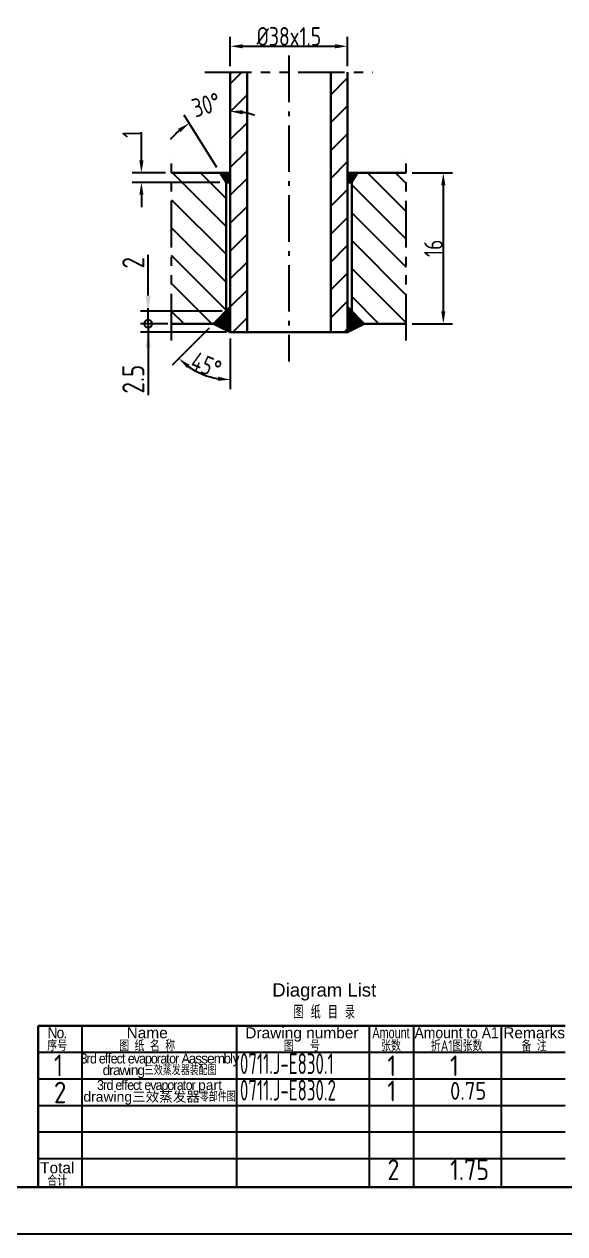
# Model space of a CAD drawing. Extents: x 25064 to 67879, y 10 to 12625.
# Drawn here: x 55062 to 56805, y 10 to 3906 of the extents above; entities that cross this region are included whole.
import ezdxf

# ---------------------------------------------------------------- set-up
doc = ezdxf.new("R2010")
doc.units = 0
for name, pattern in [('CENTER', [1.875, 1.25, -0.25, 0.125, -0.25]), ('CENTER1', [0.75, 0.5, -0.1, 0.05, -0.1]), ('PHANTOM2', [1, 0.5, -0.1, 0.1, -0.1, 0.1, -0.1])]:
    doc.linetypes.add(name, pattern=pattern)
doc.layers.get('0').update_dxf_attribs({"linetype": 'CONTINUOUS'})
doc.layers.get('DEFPOINTS').update_dxf_attribs({"linetype": 'CONTINUOUS'})
for name, color, linetype in [('1', 2, 'CONTINUOUS'), ('4', 3, 'CENTER1'), ('TEXT', 2, 'CONTINUOUS'), ('中心线', 3, 'CENTER'), ('图层1', 2, 'CONTINUOUS'), ('细实线', 7, 'CONTINUOUS')]:
    doc.layers.add(name, color=color, linetype=linetype)
doc.layers.add('2', color=1, linetype='CONTINUOUS', lineweight=30)
doc.layers.add('标注线', color=2, linetype='CONTINUOUS', lineweight=18)
doc.styles.add('GB', font='gbenor.shx', dxfattribs={"width": 0.9, "bigfont": 'gbcbig.shx'})
doc.styles.add('样式 1', font='gbenor.shx', dxfattribs={"bigfont": 'gbcbig.shx'})
doc.dimstyles.new('ISO-25', dxfattribs={"dimscale": 10, "dimtxt": 2.5, "dimasz": 2.5, "dimexe": 1.25, "dimexo": 0.625, "dimtad": 1, "dimtxsty": 'Standard', "dimcen": 2.5, "dimadec": 0, "dimazin": 0, "dimtfac": 1, "dimtmove": 0, "dimatfit": 3, "dimfxl": 0, "dimarcsym": 0})
doc.dimstyles.get("Standard").update_dxf_attribs({"dimtxt": 0.18, "dimasz": 0.18, "dimexe": 0.18, "dimexo": 0.0625, "dimgap": 0.09, "dimtad": 0, "dimtih": 1, "dimtoh": 1, "dimdec": 4, "dimzin": 0, "dimdsep": 46, "dimtxsty": 'Standard', "dimcen": 0.09, "dimadec": 0, "dimazin": 0, "dimtfac": 1, "dimtdec": 4, "dimtofl": 0, "dimtmove": 0, "dimatfit": 3, "dimfxl": 0, "dimtolj": 1, "dimtzin": 0, "dimarcsym": 0})

# ---------------------------------------------------------------- blocks, each defined once
blk = doc.blocks.new('*D312')
at = {"layer": 'DEFPOINTS', "color": 0}
for p in [(55439.7, 3396.5), (55537.2, 3427.1), (55712.7, 3396.5)]:
    blk.add_point(p, dxfattribs=at)
at = {"layer": '细实线', "color": 0, "lineweight": -2}
for p, q in [((55439.7, 3467.1), (55439.7, 3557.8)), ((55517.2, 3427.1), (55409.7, 3427.1)), ((55692.7, 3396.5), (55409.7, 3396.5)), ((55439.7, 3356.5), (55439.7, 3316.5))]:
    blk.add_line(p, q, dxfattribs=at)
at = {"layer": '细实线', "color": 0}
for points in [[(55433.1, 3467.1), (55446.4, 3467.1), (55439.7, 3427.1)], [(55433.1, 3356.5), (55446.4, 3356.5), (55439.7, 3396.5)]]:
    blk.add_solid(points, dxfattribs=at)
at = {"layer": '细实线', "color": 0, "insert": (55407.9, 3551.5), "char_height": 60, "attachment_point": 5, "rotation": 90, "style": 'GB'}
blk.add_mtext('\\A1;1', dxfattribs=at)
blk = doc.blocks.new('*D313')
at = {"layer": 'DEFPOINTS', "color": 0}
for p in [(55726.2, 3751.1), (55680, 3620.9), (55694, 3427.1), (55707.5, 3405.5), (55726.2, 3386.6)]:
    blk.add_point(p, dxfattribs=at)
at = {"layer": '细实线', "color": 0, "lineweight": -2}
blk.add_line((55683.4, 3444.1), (55578, 3612.7), dxfattribs=at)
for start, end in [(71.6193, 80.8096), (131.1959, 140.3863)]:
    blk.add_arc((55726.2, 3375.6), 249.6, start, end, dxfattribs=at)
at = {"layer": '细实线', "color": 0}
for points in [[(55765.6, 3615.4), (55766.6, 3628.7), (55726.2, 3625.3)], [(55557.8, 3568.8), (55565.8, 3558.1), (55593.9, 3587.3)]]:
    blk.add_solid(points, dxfattribs=at)
at = {"layer": '细实线', "color": 0, "insert": (55648.6, 3646.1), "char_height": 60, "attachment_point": 5, "rotation": 16.0028, "style": 'GB'}
blk.add_mtext('\\A1;30%%D', dxfattribs=at)
blk = doc.blocks.new('_DotSmall')
at = {"color": 0, "linetype": 'ByBlock', "const_width": 0.5}
blk.add_lwpolyline([(-0.0625, 0, 1), (0.0625, 0, 1)], format="xyb", close=True, dxfattribs=at)
blk = doc.blocks.new('*D314')
at = {"layer": '1', "color": 0, "lineweight": -2}
for p, q in [((55461.5, 3031.6), (55461.5, 3163)), ((55700.2, 2981.6), (55436.5, 2981.6)), ((55461.5, 2941.1), (55461.5, 2981.6)), ((55524.7, 2941.1), (55436.5, 2941.1)), ((55461.5, 2941.1), (55461.5, 2841.1))]:
    blk.add_line(p, q, dxfattribs=at)
at = {"layer": '1', "color": 0}
blk.add_solid([(55453.1, 3031.6), (55469.8, 3031.6), (55461.5, 2981.6)], dxfattribs=at)
at = {"layer": 'DEFPOINTS', "color": 0}
for p in [(55712.7, 2981.6), (55461.5, 2941.1), (55537.2, 2941.1)]:
    blk.add_point(p, dxfattribs=at)
at = {"layer": '1', "color": 0, "lineweight": -2, "xscale": 50, "yscale": 50, "zscale": 50, "rotation": 90}
blk.add_blockref('_DotSmall', (55461.5, 2941.1), dxfattribs=at)
at = {"layer": '1', "color": 0, "insert": (55413.5, 3137.5), "char_height": 71, "attachment_point": 5, "rotation": 90, "style": 'GB'}
blk.add_mtext('2', dxfattribs=at)
blk = doc.blocks.new('*D315')
at = {"layer": '1', "color": 0, "lineweight": -2}
for p, q in [((55461.5, 2941.1), (55461.5, 2991.1)), ((55524.7, 2941.1), (55436.5, 2941.1)), ((55461.5, 2941.1), (55461.5, 2914.1)), ((55713.7, 2914.1), (55436.5, 2914.1)), ((55461.5, 2864.1), (55461.5, 2711))]:
    blk.add_line(p, q, dxfattribs=at)
at = {"layer": '1', "color": 0}
blk.add_solid([(55453.1, 2864.1), (55469.8, 2864.1), (55461.5, 2914.1)], dxfattribs=at)
at = {"layer": 'DEFPOINTS', "color": 0}
for p in [(55537.2, 2941.1), (55461.5, 2914.1), (55726.2, 2914.1)]:
    blk.add_point(p, dxfattribs=at)
at = {"layer": '1', "color": 0, "lineweight": -2, "xscale": 50, "yscale": 50, "zscale": 50, "rotation": 270}
blk.add_blockref('_DotSmall', (55461.5, 2941.1), dxfattribs=at)
at = {"layer": '1', "color": 0, "insert": (55413.5, 2762.6), "char_height": 71, "attachment_point": 5, "rotation": 90, "style": 'GB'}
blk.add_mtext('2.5', dxfattribs=at)
blk = doc.blocks.new('*D316')
at = {"layer": 'DEFPOINTS', "color": 0}
for p in [(55726.2, 2995.1), (55672.2, 2941.1), (55726.2, 2941.1), (55726.2, 2914.1), (55609, 2792.1)]:
    blk.add_point(p, dxfattribs=at)
at = {"layer": '细实线', "color": 0, "lineweight": -2}
for p, q in [((55658.1, 2927), (55539.2, 2808.1)), ((55726.2, 2894.1), (55726.2, 2730.7))]:
    blk.add_line(p, q, dxfattribs=at)
blk.add_arc((55726.2, 2995.1), 234.5, 234.7868, 260.2132, dxfattribs=at)
at = {"layer": '细实线', "color": 0}
for points in [[(55586.7, 2798.5), (55595.3, 2808.7), (55560.4, 2829.4)], [(55686.9, 2770.7), (55685.8, 2757.4), (55726.2, 2760.7)]]:
    blk.add_solid(points, dxfattribs=at)
at = {"layer": '细实线', "color": 0, "insert": (55648.7, 2807.9), "char_height": 60, "attachment_point": 5, "rotation": 337.5, "style": 'GB'}
blk.add_mtext('\\A1;45°', dxfattribs=at)
blk = doc.blocks.new('*D310')
at = {"layer": 'DEFPOINTS', "color": 0}
for p in [(56104.2, 3834.8), (55726.2, 3751.1), (56104.2, 3751.1)]:
    blk.add_point(p, dxfattribs=at)
at = {"layer": '细实线', "color": 0, "lineweight": -2}
for p, q in [((55726.2, 3771.1), (55726.2, 3864.8)), ((56104.2, 3771.1), (56104.2, 3864.8)), ((55766.2, 3834.8), (56064.2, 3834.8))]:
    blk.add_line(p, q, dxfattribs=at)
at = {"layer": '细实线', "color": 0}
for points in [[(55766.2, 3841.4), (55766.2, 3828.1), (55726.2, 3834.8)], [(56064.2, 3841.4), (56064.2, 3828.1), (56104.2, 3834.8)]]:
    blk.add_solid(points, dxfattribs=at)
at = {"layer": '细实线', "color": 0, "insert": (55915.2, 3866.6), "char_height": 60, "attachment_point": 5, "style": 'GB'}
blk.add_mtext('\\A1;%%C38x1.5', dxfattribs=at)
blk = doc.blocks.new('*D311')
at = {"layer": 'DEFPOINTS', "color": 0}
for p in [(56293.2, 3427.1), (56293.2, 2941.1), (56413.2, 2941.1)]:
    blk.add_point(p, dxfattribs=at)
at = {"layer": '细实线', "color": 0, "lineweight": -2}
for p, q in [((56313.2, 3427.1), (56443.2, 3427.1)), ((56413.2, 3387.1), (56413.2, 2981.1)), ((56313.2, 2941.1), (56443.2, 2941.1))]:
    blk.add_line(p, q, dxfattribs=at)
at = {"layer": '细实线', "color": 0}
for points in [[(56406.5, 3387.1), (56419.9, 3387.1), (56413.2, 3427.1)], [(56406.5, 2981.1), (56419.9, 2981.1), (56413.2, 2941.1)]]:
    blk.add_solid(points, dxfattribs=at)
at = {"layer": '细实线', "color": 0, "insert": (56381.4, 3184.1), "char_height": 60, "attachment_point": 5, "rotation": 90, "style": 'GB'}
blk.add_mtext('\\A1;16', dxfattribs=at)

msp = doc.modelspace()

# ---------------------------------------------------------------- hatches: boundary and pattern name
at = {"layer": '1'}
h = msp.add_hatch(dxfattribs=at)
h.set_pattern_fill('ANSI31', color=256, scale=20, style=0)
h.set_pattern_definition([(45, (51224.14, 13310.86), (-44.90128, 44.90128), [])])
h.paths.add_polyline_path([(55780.22453, 3751.14018), (55726.22453, 3751.14018), (55726.22453, 3386.63945), (55726.22453, 3373.13945), (55726.22379, 3157.13945), (55726.22379, 2995.13945), (55726.22379, 2941.13945), (55726.22379, 2914.13945), (55780.22297, 2914.13945), (55780.22453, 3373.13945), (55780.22453, 3386.63945)])
h.paths.add_polyline_path([(56104.22453, 3751.14018), (56050.22453, 3751.14018), (56050.22453, 3386.63945), (56050.22599, 3386.63945), (56050.22599, 3373.13945), (56050.22453, 3373.13945), (56050.22379, 3157.13945), (56050.22379, 3143.63945), (56050.22379, 2914.13945), (56104.22379, 2914.13945), (56104.22379, 2941.13945), (56104.22379, 2995.13945), (56104.22379, 3143.63945), (56104.22453, 3157.13945), (56104.22453, 3373.13945), (56104.22453, 3386.63945)])
h = msp.add_hatch(dxfattribs=at)
h.set_pattern_fill('ANSI31', color=256, scale=20, angle=90, style=0)
h.set_pattern_definition([(135, (51224.14, 13310.86), (-44.90128, -44.90128), [])])
h.paths.add_polyline_path([(55712.72453, 3396.52275), (55707.51847, 3405.5396), (55694.01839, 3427.13958), (55537.22379, 3427.14018), (55537.22379, 2941.13945), (55672.22379, 2941.13945), (55712.72386, 2981.63952)])
h.paths.add_polyline_path([(56292.96159, 3427.13872), (56136.43197, 3427.13933), (56122.93205, 3405.5396), (56117.72453, 3396.52022), (56117.72386, 2981.63939), (56158.22379, 2941.13945), (56292.96159, 2941.13872)])
h = msp.add_hatch(dxfattribs=at)
h.set_pattern_fill('ANSI37', color=256, style=0)
h.set_pattern_definition([(45, (51224.1387, 13310.8604), (-2.245064, 2.245064), []), (135, (51224.1387, 13310.8604), (-2.245064, -2.245064), [])])
h.paths.add_polyline_path([(55694.01839, 3427.13958), (55707.51847, 3405.5396), (55712.72495, 3396.52202), (55726.22453, 3396.52202), (55726.22453, 3427.13945)])
h.paths.add_polyline_path([(55726.22379, 2995.13945), (55672.22379, 2941.13945), (55726.22379, 2914.13945), (55726.22379, 2941.13945)])
h = msp.add_hatch(dxfattribs=at)
h.set_pattern_fill('ANSI37', color=256, style=0)
h.set_pattern_definition([(135, (60606.3118, 13310.8604), (2.245064, 2.245064), []), (45, (60606.3118, 13310.8604), (2.245064, -2.245064), [])])
h.paths.add_polyline_path([(56104.22599, 3427.13945), (56136.43212, 3427.13958), (56122.93205, 3405.5396), (56117.72557, 3396.52202), (56104.22599, 3396.52202)])
h.paths.add_polyline_path([(56104.22672, 2995.13945), (56158.22672, 2941.13945), (56104.22672, 2914.13945), (56104.22672, 2941.13945)])

# ---------------------------------------------------------------- linework, layer by layer
at = {"layer": '2'}
for p, q in [((55726.22453, 3751.14018), (55726.22453, 3386.63945)), ((55780.22453, 3386.63945), (55780.22453, 3751.14018)), ((56050.22453, 3386.63945), (56050.22453, 3751.13872)), ((56104.22453, 3751.13872), (56104.22453, 3386.63945)), ((55537.22453, 3427.14018), (55726.22453, 3427.13945)), ((55694.01847, 3427.13945), (55707.51847, 3405.5396)), ((55707.51847, 3405.5396), (55712.72453, 3396.52275)), ((55712.72453, 3396.52275), (55712.72386, 2981.63952)), ((55726.23144, 3396.52202), (55712.73692, 3396.52202)), ((56104.21908, 3396.52202), (56117.71359, 3396.52202)), ((56293.22453, 3427.13872), (56104.22453, 3427.13945)), ((56117.72453, 3396.52202), (56117.72386, 2981.63939)), ((56122.93205, 3405.5396), (56117.72599, 3396.52275)), ((56136.43205, 3427.13945), (56122.93205, 3405.5396)), ((55726.22453, 3373.13945), (55726.22379, 3157.13945)), ((55726.22453, 3386.63945), (55726.22453, 3373.13945)), ((55780.22297, 2914.13945), (55780.22453, 3373.13945)), ((55780.22453, 3373.13945), (55780.22453, 3386.63945)), ((56050.22379, 3157.13945), (56050.22453, 3373.13945)), ((56050.22453, 3373.13945), (56050.22453, 3386.63945)), ((56050.22599, 3373.13945), (56050.22599, 3386.63945)), ((56104.22453, 3386.63945), (56104.22453, 3373.13945)), ((56104.22453, 3373.13945), (56104.22453, 3157.13945)), ((56104.22599, 3386.63945), (56104.22599, 3373.13945)), ((55726.22379, 3157.13945), (55726.22379, 2995.13945)), ((56050.22379, 3143.63945), (56050.22379, 3157.13945)), ((56104.22453, 3157.13945), (56104.22379, 2995.13945)), ((56104.22453, 3157.13945), (56104.22379, 3143.63945)), ((55726.22379, 3143.63945), (55726.22379, 2914.13945)), ((56050.22379, 2914.13945), (56050.22379, 3143.63945)), ((56104.22379, 3143.63945), (56104.22379, 2914.13945)), ((55726.22379, 2995.13945), (55672.22379, 2941.13945)), ((55672.22379, 2941.13945), (55726.22379, 2995.13945)), ((55726.22379, 2995.13945), (55726.22379, 2941.13945)), ((56104.22379, 2995.13945), (56104.22379, 2941.13945)), ((56104.22379, 2995.13945), (56158.22379, 2941.13945)), ((56158.22379, 2941.13945), (56104.22379, 2995.13945)), ((55672.22379, 2941.13945), (55537.22379, 2941.13945)), ((55672.22379, 2941.13945), (55726.22379, 2914.13945)), ((55726.22379, 2914.13945), (55726.22379, 2941.13945)), ((56104.22379, 2914.13945), (56104.22379, 2941.13945)), ((56158.22379, 2941.13945), (56104.22379, 2914.13945)), ((56158.22379, 2941.13945), (56293.22379, 2941.13872)), ((55726.22379, 2914.13945), (55780.22379, 2914.13945)), ((55780.22379, 2914.13945), (55915.22379, 2914.13945)), ((56050.22379, 2914.13945), (55915.22379, 2914.13945)), ((56104.22379, 2914.13945), (56050.22379, 2914.13945)), ((55106.43201, 159.99999), (55106.43201, 680.15248)), ((55106.43201, 680.15248), (56806.24475, 680.15248)), ((50986.33478, 159.99999), (59371.33478, 159.99999))]:
    msp.add_line(p, q, dxfattribs=at)
at = {"layer": '2', "color": 7}
msp.add_line((55106.43201, 680.15248), (56806.24475, 680.15299), dxfattribs=at)
at = {"layer": '4', "ltscale": 300}
msp.add_line((55915.22526, 3805.14018), (55915.19849, 2819.3122), dxfattribs=at)
at = {"layer": 'TEXT'}
msp.add_line((50611.33478, 9.99999), (59521.33478, 9.99999), dxfattribs=at)
at = {"layer": '中心线', "linetype": 'PHANTOM2', "ltscale": 300}
for p, q in [((55644.68855, 3751.14018), (56185.74685, 3751.14018)), ((55537.22379, 2887.14018), (55537.22379, 3487.43829)), ((56292.96159, 2887.14018), (56292.96159, 3487.43829))]:
    msp.add_line(p, q, dxfattribs=at)
at = {"layer": '图层1'}
for p, q in [((55248.93961, 159.99999), (55248.93961, 680.15248)), ((55747.86157, 160.00022), (55747.86157, 680.15248)), ((56175.23895, 160.00032), (56175.23895, 680.15248)), ((56317.74655, 160.00036), (56317.74655, 680.15248)), ((56600.69703, 160.00044), (56600.69703, 680.15248)), ((55106.43201, 594.64793), (56806.24475, 594.64843)), ((55106.43201, 509.14337), (56806.24475, 509.14388)), ((55106.43201, 423.63882), (56806.24475, 423.63932)), ((55106.43201, 338.13426), (56806.24475, 338.13477)), ((55106.43201, 252.62971), (56806.24475, 252.63021))]:
    msp.add_line(p, q, dxfattribs=at)

# ---------------------------------------------------------------- texts
at = {"layer": '图层1', "style": '样式 1'}
for s, height, p in [('1', 69.14952, (55157.60884, 518.05202)), ('1', 66.50354, (56232.8175, 518.05202)), ('1', 66.50354, (56434.82947, 518.05202)), ('2', 69.14952, (55157.60884, 430.63249)), ('1', 66.50354, (56232.8175, 436.85062)), ('2', 66.50354, (56232.8175, 183.00478))]:
    msp.add_text(s, height=height, dxfattribs=at).set_placement(p)
at = {"layer": '图层1', "style": '样式 1', "width": 0.7}
for s, p in [('0711.J-E830.1', (55757.38611, 524.70214)), ('0711.J-E830.2', (55757.38611, 439.19758))]:
    msp.add_text(s, height=66.5035429, dxfattribs=at).set_placement(p)
at = {"layer": '图层1', "insert": (56029.32844, 702.69598), "char_height": 42.7533464, "width": 429.664113, "attachment_point": 8, "style": 'GB'}
msp.add_mtext('{\\fArial|b0|i0|c0|p34;\\W1;Diagram List\\P\\Fgbenor,gbcbig|c134;图 纸 目 录}', dxfattribs=at)
at = {"layer": '图层1', "attachment_point": 8, "line_spacing_factor": 0.7, "style": 'GB'}
for s, insert, char_height, width in [('{\\fArial|b0|i0|c0|p34;\\T0.9;No.\\P}序号', (55168.33328, 598.01801), 35.6268966, 388.7157737), ('{\\fArial|b0|i0|c0|p34;\\W1;Name\\P}图 纸 名 称', (55458.32494, 598.01805), 35.6268966, 388.7157737), ('{\\fArial|b0|i0|c0|p34;\\W1;Drawing number\\P}图   号', (55957.24691, 598.01805), 35.6268966, 388.7157737), ('{\\fArial|b0|i0|c0|p34;\\W0.7;Amount\\W1;\\P}张数', (56244.49291, 598.01801), 35.6268966, 388.7157737), ('{\\fArial|b0|i0|c0|p34;Amount to A1\\W1;\\P}折A1图张数', (56456.1884, 598.01841), 35.6268966, 388.7157737), ('{\\fArial|b0|i0|c0|p34;\\W1;Remarks\\P}备 注', (56706.02919, 598.01886), 35.6268966, 388.7157737), ('{\\fArial|b0|i0|c0|p34;\\T0.75;\\C2;3rd effect evaporator A\\W1;\\C256;assembly \\Pdrawing\\Fgbenor,gbcbig|c134;\\T1;三}效蒸发器装配图', (55498.1439, 511.56024), 32.0642069, 580.1279893), ('{\\fArial|b0|i0|c0|p34;\\T0.75;\\C2;3rd effect evaporator \\W1;\\T1;\\C256;part \\Pdrawing三效蒸发器}零部件图', (55498.14392, 426.05569), 32.0642069, 580.1279893), ('{\\fArial|b0|i0|c0|p34;\\W1;Total\\P}合计', (55168.33328, 163.37058), 35.6268966, 388.7157737)]:
    msp.add_mtext(s, dxfattribs=dict(at, insert=insert, char_height=char_height, width=width))
at = {"layer": '标注线', "style": 'GB'}
for s, height, p in [('0.75', 57.003037, (56434.82947, 441.68613)), ('1.75', 66.503543, (56434.82947, 183.00478))]:
    msp.add_text(s, height=height, dxfattribs=at).set_placement(p)

# ---------------------------------------------------------------- dimensions: what is measured, and where the dimension line sits
at = {"layer": '1'}
dim = msp.add_linear_dim(base=(55461.47276, 2941.13945), p1=(55712.72386, 2981.63952), p2=(55537.22379, 2941.13945), angle=90, text='2', dimstyle='ISO-25', override={"dimscale": 20, "dimtxt": 3.55, "dimtxsty": 'GB', "dimblk2": 'DotSmall', "dimsah": 1}, dxfattribs=at)
dim.commit()
dim.dimension.update_dxf_attribs({"geometry": '*D314', "text_midpoint": (55461.47276, 3137.5328), "dimtype": 160})
dim = msp.add_linear_dim(base=(55461.47276, 2914.13945), p1=(55537.22379, 2941.13945), p2=(55726.22379, 2914.13945), angle=90, text='2.5', dimstyle='ISO-25', override={"dimscale": 20, "dimtxt": 3.55, "dimtxsty": 'GB', "dimblk1": 'DotSmall', "dimsah": 1}, dxfattribs=at)
dim.commit()
dim.dimension.update_dxf_attribs({"geometry": '*D315', "text_midpoint": (55413.47276, 2762.5855)})
at = {"layer": '细实线', "color": 2}
dim = msp.add_linear_dim(base=(56104.22453, 3834.75127), p1=(55726.22453, 3751.14018), p2=(56104.22453, 3751.14018), text='%%C38x1.5', dimstyle='Standard', override={"dimscale": 20, "dimtxt": 3, "dimasz": 2, "dimexe": 1.5, "dimexo": 1, "dimtad": 1, "dimtih": 0, "dimtoh": 0, "dimtxsty": 'GB'}, dxfattribs=at)
dim.commit()
dim.dimension.update_dxf_attribs({"geometry": '*D310', "text_midpoint": (55915.22453, 3866.55127)})
dim = msp.add_angular_dim_2l(base=(55680.00937, 3620.93567), line1=((55726.22453, 3751.14018), (55726.22453, 3386.63945)), line2=((55694.01847, 3427.13945), (55707.51847, 3405.5396)), text='30%%D', dimstyle='Standard', override={"dimscale": 20, "dimtxt": 3, "dimasz": 2, "dimexe": 1.5, "dimexo": 1, "dimtad": 1, "dimtih": 0, "dimtoh": 0, "dimtxsty": 'GB'}, dxfattribs=at)
dim.commit()
dim.dimension.update_dxf_attribs({"geometry": '*D313', "text_midpoint": (55648.63584, 3646.14449)})
dim = msp.add_linear_dim(base=(55439.74396, 3396.52275), p1=(55537.22453, 3427.14018), p2=(55712.72453, 3396.52275), angle=90, text='1', dimstyle='Standard', override={"dimscale": 20, "dimtxt": 3, "dimasz": 2, "dimexe": 1.5, "dimexo": 1, "dimtad": 1, "dimtih": 0, "dimtoh": 0, "dimtxsty": 'GB'}, dxfattribs=at)
dim.commit()
dim.dimension.update_dxf_attribs({"geometry": '*D312', "text_midpoint": (55439.74396, 3551.47352), "dimtype": 160})
dim = msp.add_linear_dim(base=(56413.20886, 2941.13872), p1=(56293.22453, 3427.13872), p2=(56293.22379, 2941.13872), angle=90, text='16', dimstyle='Standard', override={"dimscale": 20, "dimtxt": 3, "dimasz": 2, "dimexe": 1.5, "dimexo": 1, "dimtad": 1, "dimtih": 0, "dimtoh": 0, "dimtxsty": 'GB'}, dxfattribs=at)
dim.commit()
dim.dimension.update_dxf_attribs({"geometry": '*D311', "text_midpoint": (56381.40886, 3184.13872)})
dim = msp.add_angular_dim_2l(base=(55608.99301, 2792.08978), line1=((55726.22379, 2914.13945), (55726.22379, 2941.13945)), line2=((55672.22379, 2941.13945), (55726.22379, 2995.13945)), dimstyle='Standard', override={"dimscale": 20, "dimtxt": 3, "dimasz": 2, "dimexe": 1.5, "dimexo": 1, "dimtad": 1, "dimtih": 0, "dimtoh": 0, "dimtxsty": 'GB'}, dxfattribs=at)
dim.commit()
dim.dimension.update_dxf_attribs({"geometry": '*D316', "text_midpoint": (55648.66857, 2807.90458)})

doc.saveas('drawing.dxf')
